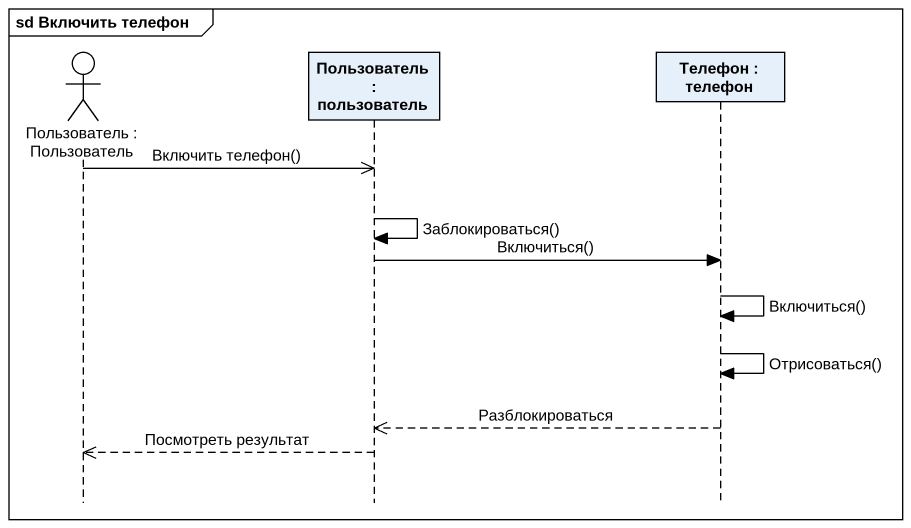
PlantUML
@startuml
mainframe sd Включить телефон
hide footbox
actor "Пользователь : Пользователь" as Пользователь
participant "Пользователь : пользователь" as Пользователь_2
participant "Телефон : телефон" as Телефон

Пользователь ->> Пользователь_2 : Включить телефон()
Пользователь_2 -> Пользователь_2 : Заблокироваться()
Пользователь_2 -> Телефон : Включиться()
Телефон -> Телефон : Включиться()
Телефон -> Телефон : Отрисоваться()
Телефон -->> Пользователь_2 : Разблокироваться
Пользователь_2 -->> Пользователь : Посмотреть результат
@enduml
